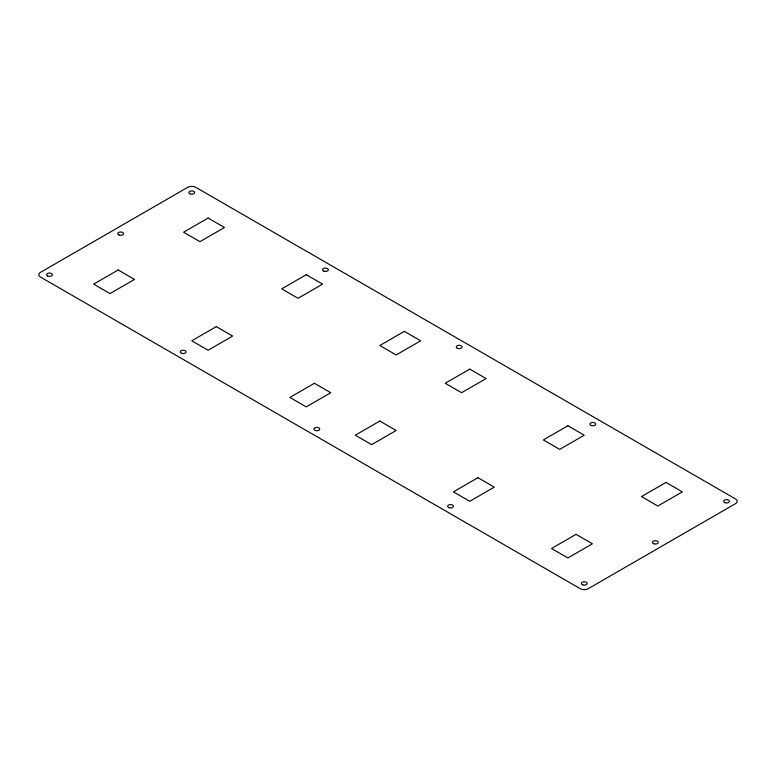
<?xml version="1.0" encoding="UTF-8"?>
<svg xmlns="http://www.w3.org/2000/svg" width="776" height="776" viewBox="0 0 776 776"><rect width="100%" height="100%" fill="white"/><g stroke="black" fill="none" stroke-linecap="round" stroke-linejoin="round"><path stroke-width="1.16" d="M187.676 187.365L40.498 272.347A5.781 3.337 0 0 0 40.498 277.061L580.147 588.635A5.781 3.337 0 0 0 588.324 588.635L735.502 503.653A5.781 3.337 0 0 0 735.502 498.939L195.853 187.365A5.781 3.337 0 0 0 187.676 187.365M118.175 269.98L93.644 284.142L109.998 293.59L134.529 279.428L118.175 269.98M208.114 218.056L183.582 232.218L199.936 241.656L224.468 227.494L208.114 218.056M216.291 326.628L191.759 340.79L208.114 350.238L232.645 336.076L216.291 326.628M306.229 274.704L281.707 288.866L298.062 298.304L322.583 284.142L306.229 274.704M314.406 383.276L289.885 397.438L306.229 406.886L330.76 392.724L314.406 383.276M404.354 331.352L379.823 345.514L396.177 354.952L420.708 340.79L404.354 331.352M379.823 421.048L355.292 435.21L371.646 444.648L396.177 430.486L379.823 421.048M469.771 369.114L445.24 383.276L461.594 392.724L486.115 378.562L469.771 369.114M477.938 477.696L453.417 491.858L469.771 501.296L494.293 487.134L477.938 477.696M567.887 425.762L543.355 439.924L559.709 449.372L584.241 435.21L567.887 425.762M576.064 534.344L551.532 548.506L567.887 557.944L592.418 543.782L576.064 534.344M666.002 482.41L641.471 496.572L657.825 506.02L682.356 491.858L666.002 482.41M323.999 271.193A2.891 1.668 0 0 0 328.335 269.747A2.891 1.668 0 0 0 323.999 268.302A2.891 1.668 0 0 0 323.999 271.193M181.73 353.332A2.891 1.668 0 0 0 186.065 351.887A2.891 1.668 0 0 0 181.73 350.442A2.891 1.668 0 0 0 181.73 353.332M189.713 193.738A2.891 1.668 0 0 0 194.553 192.991A2.891 1.668 0 0 0 191.012 190.954A2.891 1.668 0 0 0 189.713 193.738M119.174 235.079A2.891 1.668 0 0 0 123.52 233.634A2.891 1.668 0 0 0 119.174 232.189A2.891 1.668 0 0 0 119.174 235.079M47.443 275.887A2.891 1.668 0 0 0 52.283 275.131A2.891 1.668 0 0 0 48.742 273.094A2.891 1.668 0 0 0 47.443 275.887M591.38 425.558A2.891 1.668 0 0 0 595.716 424.113A2.891 1.668 0 0 0 591.38 422.668A2.891 1.668 0 0 0 591.38 425.558M725.065 502.741A2.891 1.668 0 0 0 729.401 501.296A2.891 1.668 0 0 0 725.065 499.851A2.891 1.668 0 0 0 725.065 502.741M449.11 507.698A2.891 1.668 0 0 0 453.446 506.253A2.891 1.668 0 0 0 449.11 504.807A2.891 1.668 0 0 0 449.11 507.698M582.795 584.881A2.891 1.668 0 0 0 587.131 583.436A2.891 1.668 0 0 0 582.795 581.99A2.891 1.668 0 0 0 582.795 584.881M653.925 543.811A2.891 1.668 0 0 0 658.271 542.366A2.891 1.668 0 0 0 653.925 540.92A2.891 1.668 0 0 0 653.925 543.811M315.415 430.515A2.891 1.668 0 0 0 319.751 429.07A2.891 1.668 0 0 0 315.415 427.625A2.891 1.668 0 0 0 315.415 430.515M457.695 348.375A2.891 1.668 0 0 0 462.03 346.93A2.891 1.668 0 0 0 457.695 345.485A2.891 1.668 0 0 0 457.695 348.375"/></g></svg>
